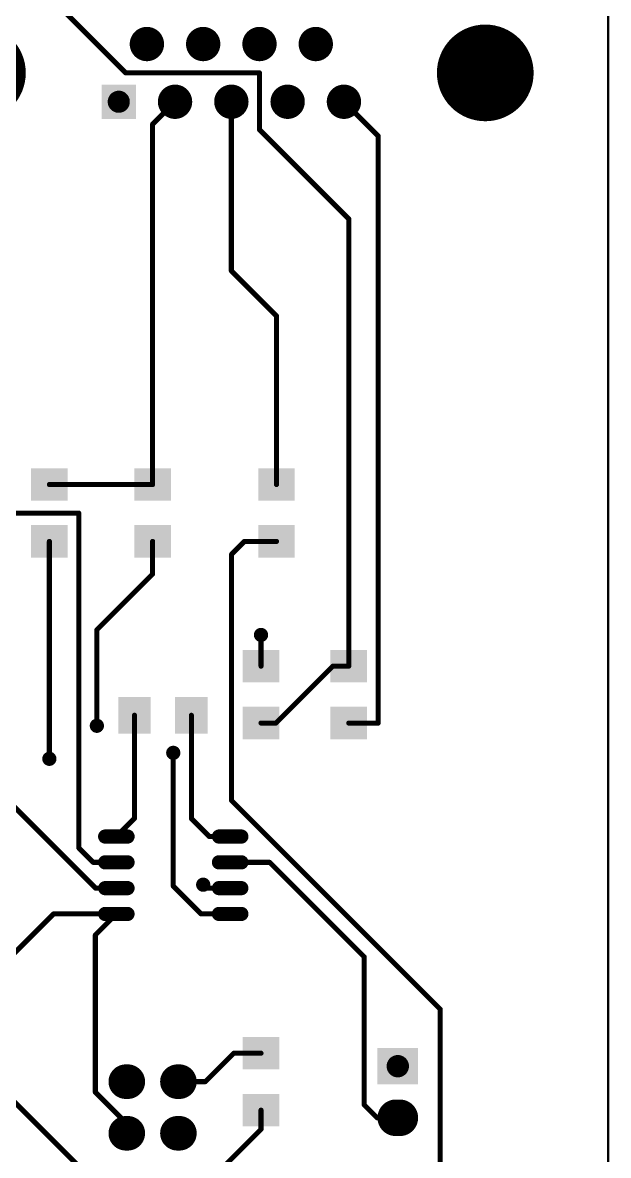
# Model space of a CAD drawing. Extents: x -199 to 545, y 218 to 570.
# Drawn here: x 275.6 to 304.5, y 416.6 to 472.4 of the extents above; entities that cross this region are included whole.
import ezdxf

# ---------------------------------------------------------------- set-up
doc = ezdxf.new("R2010")
doc.units = 0
doc.header["$MEASUREMENT"] = 0
doc.linetypes.add('PHANTOM2', pattern=[1.25, 0.625, -0.125, 0.125, -0.125, 0.125, -0.125])
doc.layers.get('0').update_dxf_attribs({"linetype": 'CONTINUOUS'})
for name, color, linetype in [('BOTTOMLAYER', 250, 'CONTINUOUS'), ('PADHOLELAYER', 255, 'CONTINUOUS'), ('TOPLAYER', 250, 'CONTINUOUS'), ('VIAHOLELAYER', 255, 'PHANTOM2')]:
    doc.layers.add(name, color=color, linetype=linetype)
doc.layers.add('Рамка2', color=7, linetype='CONTINUOUS', lineweight=25)

# ---------------------------------------------------------------- blocks, each defined once
blk = doc.blocks.new('HDR2X4_____________1')
at = {"layer": 'BOTTOMLAYER', "const_width": 1.7}
for points in [[(0, 2.59), (0, 2.49)], [(2.54, 2.59), (2.54, 2.49)], [(5.08, 2.59), (5.08, 2.49)], [(7.62, 2.59), (7.62, 2.49)], [(2.54, 0.05), (2.54, -0.05)], [(5.08, 0.05), (5.08, -0.05)], [(7.62, 0.05), (7.62, -0.05)]]:
    blk.add_lwpolyline(points, dxfattribs=at)
at = {"layer": 'BOTTOMLAYER', "const_width": 0.85}
for points in [[(-0.425, 2.59, 1), (0.425, 2.59, 1)], [(2.115, 2.59, 1), (2.965, 2.59, 1)], [(4.655, 2.59, 1), (5.505, 2.59, 1)], [(7.195, 2.59, 1), (8.045, 2.59, 1)], [(-0.425, 2.49, 1), (0.425, 2.49, 1)], [(2.115, 2.49, 1), (2.965, 2.49, 1)], [(4.655, 2.49, 1), (5.505, 2.49, 1)], [(7.195, 2.49, 1), (8.045, 2.49, 1)], [(2.115, 0.05, 1), (2.965, 0.05, 1)], [(2.115, -0.05, 1), (2.965, -0.05, 1)], [(4.655, 0.05, 1), (5.505, 0.05, 1)], [(4.655, -0.05, 1), (5.505, -0.05, 1)], [(7.195, 0.05, 1), (8.045, 0.05, 1)], [(7.195, -0.05, 1), (8.045, -0.05, 1)]]:
    blk.add_lwpolyline(points, format="xyb", close=True, dxfattribs=at)
at = {"layer": 'BOTTOMLAYER'}
blk.add_solid([(-0.85, -0.9), (0.85, -0.9), (-0.85, 0.9), (0.85, 0.9)], dxfattribs=at)
at = {"layer": 'PADHOLELAYER', "const_width": 0.55}
for points in [[(-0.275, 2.54, 1), (0.275, 2.54, 1)], [(2.265, 2.54, 1), (2.815, 2.54, 1)], [(4.805, 2.54, 1), (5.355, 2.54, 1)], [(7.345, 2.54, 1), (7.895, 2.54, 1)], [(-0.275, 0, 1), (0.275, 0, 1)], [(2.265, 0, 1), (2.815, 0, 1)], [(4.805, 0, 1), (5.355, 0, 1)], [(7.345, 0, 1), (7.895, 0, 1)]]:
    blk.add_lwpolyline(points, format="xyb", close=True, dxfattribs=at)
at = {"layer": 'TOPLAYER', "const_width": 1.7}
for points in [[(0, 2.59), (0, 2.49)], [(2.54, 2.59), (2.54, 2.49)], [(5.08, 2.59), (5.08, 2.49)], [(7.62, 2.59), (7.62, 2.49)], [(2.54, 0.05), (2.54, -0.05)], [(5.08, 0.05), (5.08, -0.05)], [(7.62, 0.05), (7.62, -0.05)]]:
    blk.add_lwpolyline(points, dxfattribs=at)
at = {"layer": 'TOPLAYER', "const_width": 0.85}
for points in [[(-0.425, 2.59, 1), (0.425, 2.59, 1)], [(2.115, 2.59, 1), (2.965, 2.59, 1)], [(4.655, 2.59, 1), (5.505, 2.59, 1)], [(7.195, 2.59, 1), (8.045, 2.59, 1)], [(-0.425, 2.49, 1), (0.425, 2.49, 1)], [(2.115, 2.49, 1), (2.965, 2.49, 1)], [(4.655, 2.49, 1), (5.505, 2.49, 1)], [(7.195, 2.49, 1), (8.045, 2.49, 1)], [(2.115, 0.05, 1), (2.965, 0.05, 1)], [(2.115, -0.05, 1), (2.965, -0.05, 1)], [(4.655, 0.05, 1), (5.505, 0.05, 1)], [(4.655, -0.05, 1), (5.505, -0.05, 1)], [(7.195, 0.05, 1), (8.045, 0.05, 1)], [(7.195, -0.05, 1), (8.045, -0.05, 1)]]:
    blk.add_lwpolyline(points, format="xyb", close=True, dxfattribs=at)
at = {"layer": 'TOPLAYER'}
blk.add_solid([(-0.85, -0.9), (0.85, -0.9), (-0.85, 0.9), (0.85, 0.9)], dxfattribs=at)
blk = doc.blocks.new('B______4')
at = {"layer": 'BOTTOMLAYER', "const_width": 1.8}
blk.add_lwpolyline([(-1.143, -0.916), (-1.143, -1.116)], dxfattribs=at)
at = {"layer": 'BOTTOMLAYER', "const_width": 0.9}
for points in [[(-1.593, -0.916, 1), (-0.693, -0.916, 1)], [(-1.593, -1.116, 1), (-0.693, -1.116, 1)]]:
    blk.add_lwpolyline(points, format="xyb", close=True, dxfattribs=at)
at = {"layer": 'BOTTOMLAYER'}
blk.add_solid([(-4.583, -2.016), (-2.783, -2.016), (-4.583, -0.016), (-2.783, -0.016)], dxfattribs=at)
at = {"layer": 'PADHOLELAYER', "const_width": 0.55}
for points in [[(-3.958, -1.016, 1), (-3.408, -1.016, 1)], [(-1.418, -1.016, 1), (-0.868, -1.016, 1)]]:
    blk.add_lwpolyline(points, format="xyb", close=True, dxfattribs=at)
at = {"layer": 'TOPLAYER', "const_width": 1.8}
blk.add_lwpolyline([(-1.143, -0.916), (-1.143, -1.116)], dxfattribs=at)
at = {"layer": 'TOPLAYER', "const_width": 0.9}
for points in [[(-1.593, -0.916, 1), (-0.693, -0.916, 1)], [(-1.593, -1.116, 1), (-0.693, -1.116, 1)]]:
    blk.add_lwpolyline(points, format="xyb", close=True, dxfattribs=at)
at = {"layer": 'TOPLAYER'}
blk.add_solid([(-4.583, -2.016), (-2.783, -2.016), (-4.583, -0.016), (-2.783, -0.016)], dxfattribs=at)
blk = doc.blocks.new('1206_5')
at = {"layer": 'TOPLAYER'}
for points in [[(-0.6, -0.9), (-0.6, 0.9), (-2.2, -0.9), (-2.2, 0.9)], [(2.2, -0.9), (2.2, 0.9), (0.6, -0.9), (0.6, 0.9)]]:
    blk.add_solid(points, dxfattribs=at)
blk = doc.blocks.new('1206_6')
at = {"layer": 'TOPLAYER'}
for points in [[(-0.6, -0.9), (-0.6, 0.9), (-2.2, -0.9), (-2.2, 0.9)], [(2.2, -0.9), (2.2, 0.9), (0.6, -0.9), (0.6, 0.9)]]:
    blk.add_solid(points, dxfattribs=at)
blk = doc.blocks.new('1206_7')
at = {"layer": 'TOPLAYER'}
for points in [[(-0.6, -0.9), (-0.6, 0.9), (-2.2, -0.9), (-2.2, 0.9)], [(2.2, -0.9), (2.2, 0.9), (0.6, -0.9), (0.6, 0.9)]]:
    blk.add_solid(points, dxfattribs=at)
blk = doc.blocks.new('1206_8')
at = {"layer": 'TOPLAYER'}
for points in [[(-0.6, -0.9), (-0.6, 0.9), (-2.2, -0.9), (-2.2, 0.9)], [(2.2, -0.9), (2.2, 0.9), (0.6, -0.9), (0.6, 0.9)]]:
    blk.add_solid(points, dxfattribs=at)
blk = doc.blocks.new('1206_10')
at = {"layer": 'TOPLAYER'}
for points in [[(-0.6, -0.9), (-0.6, 0.9), (-2.2, -0.9), (-2.2, 0.9)], [(2.2, -0.9), (2.2, 0.9), (0.6, -0.9), (0.6, 0.9)]]:
    blk.add_solid(points, dxfattribs=at)
blk = doc.blocks.new('1206_12')
at = {"layer": 'TOPLAYER'}
for points in [[(-0.6, -0.9), (-0.6, 0.9), (-2.2, -0.9), (-2.2, 0.9)], [(2.2, -0.9), (2.2, 0.9), (0.6, -0.9), (0.6, 0.9)]]:
    blk.add_solid(points, dxfattribs=at)
blk = doc.blocks.new('1206_17')
at = {"layer": 'TOPLAYER'}
for points in [[(-0.6, -0.9), (-0.6, 0.9), (-2.2, -0.9), (-2.2, 0.9)], [(2.2, -0.9), (2.2, 0.9), (0.6, -0.9), (0.6, 0.9)]]:
    blk.add_solid(points, dxfattribs=at)
blk = doc.blocks.new('SOIC_8CM_23')
at = {"layer": 'TOPLAYER', "const_width": 0.7}
for points in [[(-3.35, 1.905), (-2.25, 1.905)], [(2.25, 1.905), (3.35, 1.905)], [(-3.35, 0.635), (-2.25, 0.635)], [(2.25, 0.635), (3.35, 0.635)], [(-3.35, -0.635), (-2.25, -0.635)], [(2.25, -0.635), (3.35, -0.635)], [(-3.35, -1.905), (-2.25, -1.905)], [(2.25, -1.905), (3.35, -1.905)]]:
    blk.add_lwpolyline(points, dxfattribs=at)
at = {"layer": 'TOPLAYER', "const_width": 0.35}
for points in [[(-3.525, 1.905, 1), (-3.175, 1.905, 1)], [(-2.425, 1.905, 1), (-2.075, 1.905, 1)], [(2.075, 1.905, 1), (2.425, 1.905, 1)], [(3.175, 1.905, 1), (3.525, 1.905, 1)], [(-3.525, 0.635, 1), (-3.175, 0.635, 1)], [(-2.425, 0.635, 1), (-2.075, 0.635, 1)], [(2.075, 0.635, 1), (2.425, 0.635, 1)], [(3.175, 0.635, 1), (3.525, 0.635, 1)], [(-3.525, -0.635, 1), (-3.175, -0.635, 1)], [(-2.425, -0.635, 1), (-2.075, -0.635, 1)], [(2.075, -0.635, 1), (2.425, -0.635, 1)], [(3.175, -0.635, 1), (3.525, -0.635, 1)], [(-3.525, -1.905, 1), (-3.175, -1.905, 1)], [(-2.425, -1.905, 1), (-2.075, -1.905, 1)], [(2.075, -1.905, 1), (2.425, -1.905, 1)], [(3.175, -1.905, 1), (3.525, -1.905, 1)]]:
    blk.add_lwpolyline(points, format="xyb", close=True, dxfattribs=at)
blk = doc.blocks.new('COM______36')
at = {"layer": 'BOTTOMLAYER'}
for points, const_width in [([(-13.685, -9.5, 1), (-11.305, -9.5, 1)], 2.38), ([(-4.577, -8.08, 1), (-3.732, -8.08, 1)], 0.845), ([(-1.808, -8.08, 1), (-0.963, -8.08, 1)], 0.845), ([(0.963, -8.08, 1), (1.808, -8.08, 1)], 0.845), ([(3.732, -8.08, 1), (4.577, -8.08, 1)], 0.845), ([(11.305, -9.5, 1), (13.685, -9.5, 1)], 2.38), ([(-3.193, -10.92, 1), (-2.348, -10.92, 1)], 0.845), ([(-0.422, -10.92, 1), (0.423, -10.92, 1)], 0.845), ([(2.348, -10.92, 1), (3.193, -10.92, 1)], 0.845), ([(5.118, -10.92, 1), (5.963, -10.92, 1)], 0.845)]:
    blk.add_lwpolyline(points, format="xyb", close=True, dxfattribs=dict(at, const_width=const_width))
blk.add_solid([(-4.695, -11.765), (-4.695, -10.075), (-6.385, -11.765), (-6.385, -10.075)], dxfattribs=at)
at = {"layer": 'PADHOLELAYER'}
for points, const_width in [([(-4.427, -8.08, 1), (-3.882, -8.08, 1)], 0.545), ([(-1.658, -8.08, 1), (-1.113, -8.08, 1)], 0.545), ([(1.113, -8.08, 1), (1.658, -8.08, 1)], 0.545), ([(3.882, -8.08, 1), (4.427, -8.08, 1)], 0.545), ([(-13.31, -9.5, 1), (-11.68, -9.5, 1)], 1.63), ([(11.68, -9.5, 1), (13.31, -9.5, 1)], 1.63), ([(-5.812, -10.92, 1), (-5.267, -10.92, 1)], 0.545), ([(-3.043, -10.92, 1), (-2.498, -10.92, 1)], 0.545), ([(-0.272, -10.92, 1), (0.273, -10.92, 1)], 0.545), ([(2.498, -10.92, 1), (3.043, -10.92, 1)], 0.545), ([(5.268, -10.92, 1), (5.813, -10.92, 1)], 0.545)]:
    blk.add_lwpolyline(points, format="xyb", close=True, dxfattribs=dict(at, const_width=const_width))
at = {"layer": 'TOPLAYER'}
for points, const_width in [([(-13.685, -9.5, 1), (-11.305, -9.5, 1)], 2.38), ([(-4.577, -8.08, 1), (-3.732, -8.08, 1)], 0.845), ([(-1.808, -8.08, 1), (-0.963, -8.08, 1)], 0.845), ([(0.963, -8.08, 1), (1.808, -8.08, 1)], 0.845), ([(3.732, -8.08, 1), (4.577, -8.08, 1)], 0.845), ([(11.305, -9.5, 1), (13.685, -9.5, 1)], 2.38), ([(-3.193, -10.92, 1), (-2.348, -10.92, 1)], 0.845), ([(-0.422, -10.92, 1), (0.423, -10.92, 1)], 0.845), ([(2.348, -10.92, 1), (3.193, -10.92, 1)], 0.845), ([(5.118, -10.92, 1), (5.963, -10.92, 1)], 0.845)]:
    blk.add_lwpolyline(points, format="xyb", close=True, dxfattribs=dict(at, const_width=const_width))
blk.add_solid([(-4.695, -11.765), (-4.695, -10.075), (-6.385, -11.765), (-6.385, -10.075)], dxfattribs=at)

msp = doc.modelspace()

# ---------------------------------------------------------------- linework, layer by layer
at = {"linetype": 'Continuous', "lineweight": 50}
msp.add_lwpolyline([(229.455, 404.291), (304.455, 404.291), (304.455, 479.291), (229.455, 479.291)], close=True, dxfattribs=at)
at = {"layer": 'TOPLAYER', "const_width": 0.25}
for points in [[(276.723, 473.877), (280.711, 469.889)], [(280.711, 469.889), (287.289, 469.889)], [(287.289, 467.095), (287.289, 469.889)], [(282.031, 467.367), (283.135, 468.471)], [(285.905, 460.148), (285.905, 468.471)], [(291.445, 468.471), (293.131, 466.786)], [(282.031, 449.632), (282.031, 467.367)], [(287.289, 467.095), (291.683, 462.701)], [(293.131, 437.891), (293.131, 466.786)], [(291.683, 440.691), (291.683, 462.701)], [(285.905, 460.148), (288.127, 457.926)], [(288.127, 449.632), (288.127, 457.926)], [(276.951, 449.632), (282.031, 449.632)], [(274.513, 448.223), (278.399, 448.223)], [(278.399, 431.748), (278.399, 448.223)], [(276.951, 436.132), (276.951, 446.832)], [(282.031, 445.226), (282.031, 446.832)], [(285.918, 446.197), (286.553, 446.832)], [(286.553, 446.832), (288.127, 446.832)], [(285.918, 434.075), (285.918, 446.197)], [(279.288, 442.482), (282.031, 445.226)], [(279.288, 437.758), (279.288, 442.482)], [(287.365, 440.691), (287.365, 442.228)], [(288.102, 437.891), (290.902, 440.691)], [(290.902, 440.691), (291.683, 440.691)], [(281.139, 433.198), (281.139, 438.275)], [(283.939, 433.192), (283.939, 438.275)], [(287.365, 437.891), (288.102, 437.891)], [(291.683, 437.891), (293.131, 437.891)], [(283.047, 429.868), (283.047, 436.425)], [(274.437, 434.558), (279.228, 429.766)], [(285.918, 434.075), (296.179, 423.813)], [(280.247, 432.306), (281.139, 433.198)], [(283.939, 433.192), (284.825, 432.306)], [(284.825, 432.306), (285.847, 432.306)], [(278.399, 431.748), (279.11, 431.036)], [(279.11, 431.036), (280.247, 431.036)], [(285.847, 431.036), (287.788, 431.036)], [(287.788, 431.036), (292.445, 426.379)], [(279.228, 429.766), (280.247, 429.766)], [(283.047, 429.868), (284.419, 428.496)], [(284.521, 429.935), (284.689, 429.766)], [(284.689, 429.766), (285.847, 429.766)], [(273.906, 425.248), (277.155, 428.496)], [(277.155, 428.496), (280.247, 428.496)], [(279.212, 427.461), (280.247, 428.496)], [(284.419, 428.496), (285.847, 428.496)], [(279.212, 419.724), (279.212, 427.461)], [(292.445, 419.098), (292.445, 426.379)], [(296.179, 415.635), (296.179, 423.813)], [(272.557, 421.918), (279.314, 415.161)], [(284.622, 420.241), (286.022, 421.641)], [(286.022, 421.641), (287.365, 421.641)], [(283.301, 420.241), (284.622, 420.241)], [(279.212, 419.724), (280.761, 418.175)], [(287.365, 417.895), (287.365, 418.841)], [(292.445, 419.098), (293.08, 418.463)], [(280.761, 417.701), (280.761, 418.175)], [(293.08, 418.463), (294.096, 418.463)], [(284.8, 415.33), (287.365, 417.895)]]:
    msp.add_lwpolyline(points, dxfattribs=at)
at = {"layer": 'TOPLAYER'}
for points, const_width in [([(280.648, 469.889, 1), (280.773, 469.889, 1)], 0.125), ([(280.648, 469.889, 1), (280.773, 469.889, 1)], 0.125), ([(287.227, 469.889, 1), (287.352, 469.889, 1)], 0.125), ([(287.227, 469.889, 1), (287.352, 469.889, 1)], 0.125), ([(283.073, 468.471, 1), (283.198, 468.471, 1)], 0.125), ([(285.843, 468.471, 1), (285.968, 468.471, 1)], 0.125), ([(291.383, 468.471, 1), (291.508, 468.471, 1)], 0.125), ([(281.969, 467.367, 1), (282.094, 467.367, 1)], 0.125), ([(281.969, 467.367, 1), (282.094, 467.367, 1)], 0.125), ([(287.227, 467.095, 1), (287.352, 467.095, 1)], 0.125), ([(287.227, 467.095, 1), (287.352, 467.095, 1)], 0.125), ([(293.069, 466.786, 1), (293.194, 466.786, 1)], 0.125), ([(293.069, 466.786, 1), (293.194, 466.786, 1)], 0.125), ([(291.621, 462.701, 1), (291.746, 462.701, 1)], 0.125), ([(291.621, 462.701, 1), (291.746, 462.701, 1)], 0.125), ([(285.843, 460.148, 1), (285.968, 460.148, 1)], 0.125), ([(285.843, 460.148, 1), (285.968, 460.148, 1)], 0.125), ([(288.065, 457.926, 1), (288.19, 457.926, 1)], 0.125), ([(288.065, 457.926, 1), (288.19, 457.926, 1)], 0.125), ([(276.889, 449.632, 1), (277.014, 449.632, 1)], 0.125), ([(281.969, 449.632, 1), (282.094, 449.632, 1)], 0.125), ([(281.969, 449.632, 1), (282.094, 449.632, 1)], 0.125), ([(288.065, 449.632, 1), (288.19, 449.632, 1)], 0.125), ([(278.337, 448.223, 1), (278.462, 448.223, 1)], 0.125), ([(278.337, 448.223, 1), (278.462, 448.223, 1)], 0.125), ([(276.889, 446.832, 1), (277.014, 446.832, 1)], 0.125), ([(281.969, 446.832, 1), (282.094, 446.832, 1)], 0.125), ([(286.49, 446.832, 1), (286.615, 446.832, 1)], 0.125), ([(286.49, 446.832, 1), (286.615, 446.832, 1)], 0.125), ([(288.065, 446.832, 1), (288.19, 446.832, 1)], 0.125), ([(285.855, 446.197, 1), (285.98, 446.197, 1)], 0.125), ([(285.855, 446.197, 1), (285.98, 446.197, 1)], 0.125), ([(281.969, 445.226, 1), (282.094, 445.226, 1)], 0.125), ([(281.969, 445.226, 1), (282.094, 445.226, 1)], 0.125), ([(279.226, 442.482, 1), (279.351, 442.482, 1)], 0.125), ([(279.226, 442.482, 1), (279.351, 442.482, 1)], 0.125), ([(287.19, 442.228, 1), (287.54, 442.228, 1)], 0.35), ([(287.303, 442.228, 1), (287.428, 442.228, 1)], 0.125), ([(287.303, 440.691, 1), (287.428, 440.691, 1)], 0.125), ([(290.84, 440.691, 1), (290.965, 440.691, 1)], 0.125), ([(290.84, 440.691, 1), (290.965, 440.691, 1)], 0.125), ([(291.621, 440.691, 1), (291.746, 440.691, 1)], 0.125), ([(291.621, 440.691, 1), (291.746, 440.691, 1)], 0.125), ([(281.077, 438.275, 1), (281.202, 438.275, 1)], 0.125), ([(283.877, 438.275, 1), (284.002, 438.275, 1)], 0.125), ([(279.113, 437.758, 1), (279.463, 437.758, 1)], 0.35), ([(279.226, 437.758, 1), (279.351, 437.758, 1)], 0.125), ([(287.303, 437.891, 1), (287.428, 437.891, 1)], 0.125), ([(288.04, 437.891, 1), (288.165, 437.891, 1)], 0.125), ([(288.04, 437.891, 1), (288.165, 437.891, 1)], 0.125), ([(291.621, 437.891, 1), (291.746, 437.891, 1)], 0.125), ([(293.069, 437.891, 1), (293.194, 437.891, 1)], 0.125), ([(293.069, 437.891, 1), (293.194, 437.891, 1)], 0.125), ([(282.872, 436.425, 1), (283.222, 436.425, 1)], 0.35), ([(282.985, 436.425, 1), (283.11, 436.425, 1)], 0.125), ([(276.776, 436.132, 1), (277.126, 436.132, 1)], 0.35), ([(276.889, 436.132, 1), (277.014, 436.132, 1)], 0.125), ([(285.855, 434.075, 1), (285.98, 434.075, 1)], 0.125), ([(285.855, 434.075, 1), (285.98, 434.075, 1)], 0.125), ([(281.077, 433.198, 1), (281.202, 433.198, 1)], 0.125), ([(281.077, 433.198, 1), (281.202, 433.198, 1)], 0.125), ([(283.877, 433.192, 1), (284.002, 433.192, 1)], 0.125), ([(283.877, 433.192, 1), (284.002, 433.192, 1)], 0.125), ([(280.185, 432.306, 1), (280.31, 432.306, 1)], 0.125), ([(284.763, 432.306, 1), (284.888, 432.306, 1)], 0.125), ([(284.763, 432.306, 1), (284.888, 432.306, 1)], 0.125), ([(285.785, 432.306, 1), (285.91, 432.306, 1)], 0.125), ([(278.337, 431.748, 1), (278.462, 431.748, 1)], 0.125), ([(278.337, 431.748, 1), (278.462, 431.748, 1)], 0.125), ([(279.048, 431.036, 1), (279.173, 431.036, 1)], 0.125), ([(279.048, 431.036, 1), (279.173, 431.036, 1)], 0.125), ([(280.185, 431.036, 1), (280.31, 431.036, 1)], 0.125), ([(285.785, 431.036, 1), (285.91, 431.036, 1)], 0.125), ([(287.725, 431.036, 1), (287.85, 431.036, 1)], 0.125), ([(287.725, 431.036, 1), (287.85, 431.036, 1)], 0.125), ([(279.166, 429.766, 1), (279.291, 429.766, 1)], 0.125), ([(279.166, 429.766, 1), (279.291, 429.766, 1)], 0.125), ([(280.185, 429.766, 1), (280.31, 429.766, 1)], 0.125), ([(282.985, 429.868, 1), (283.11, 429.868, 1)], 0.125), ([(282.985, 429.868, 1), (283.11, 429.868, 1)], 0.125), ([(284.346, 429.935, 1), (284.696, 429.935, 1)], 0.35), ([(284.458, 429.935, 1), (284.583, 429.935, 1)], 0.125), ([(284.627, 429.766, 1), (284.752, 429.766, 1)], 0.125), ([(284.627, 429.766, 1), (284.752, 429.766, 1)], 0.125), ([(285.785, 429.766, 1), (285.91, 429.766, 1)], 0.125), ([(277.092, 428.496, 1), (277.217, 428.496, 1)], 0.125), ([(277.092, 428.496, 1), (277.217, 428.496, 1)], 0.125), ([(280.185, 428.496, 1), (280.31, 428.496, 1)], 0.125), ([(280.185, 428.496, 1), (280.31, 428.496, 1)], 0.125), ([(284.357, 428.496, 1), (284.482, 428.496, 1)], 0.125), ([(284.357, 428.496, 1), (284.482, 428.496, 1)], 0.125), ([(285.785, 428.496, 1), (285.91, 428.496, 1)], 0.125), ([(279.15, 427.461, 1), (279.275, 427.461, 1)], 0.125), ([(279.15, 427.461, 1), (279.275, 427.461, 1)], 0.125), ([(292.383, 426.379, 1), (292.508, 426.379, 1)], 0.125), ([(292.383, 426.379, 1), (292.508, 426.379, 1)], 0.125), ([(296.117, 423.813, 1), (296.242, 423.813, 1)], 0.125), ([(296.117, 423.813, 1), (296.242, 423.813, 1)], 0.125), ([(285.96, 421.641, 1), (286.085, 421.641, 1)], 0.125), ([(285.96, 421.641, 1), (286.085, 421.641, 1)], 0.125), ([(287.303, 421.641, 1), (287.428, 421.641, 1)], 0.125), ([(283.239, 420.241, 1), (283.364, 420.241, 1)], 0.125), ([(284.56, 420.241, 1), (284.685, 420.241, 1)], 0.125), ([(284.56, 420.241, 1), (284.685, 420.241, 1)], 0.125), ([(279.15, 419.724, 1), (279.275, 419.724, 1)], 0.125), ([(279.15, 419.724, 1), (279.275, 419.724, 1)], 0.125), ([(287.303, 418.841, 1), (287.428, 418.841, 1)], 0.125), ([(292.383, 419.098, 1), (292.508, 419.098, 1)], 0.125), ([(292.383, 419.098, 1), (292.508, 419.098, 1)], 0.125), ([(280.699, 418.175, 1), (280.824, 418.175, 1)], 0.125), ([(280.699, 418.175, 1), (280.824, 418.175, 1)], 0.125), ([(293.018, 418.463, 1), (293.143, 418.463, 1)], 0.125), ([(293.018, 418.463, 1), (293.143, 418.463, 1)], 0.125), ([(294.034, 418.463, 1), (294.159, 418.463, 1)], 0.125), ([(280.699, 417.701, 1), (280.824, 417.701, 1)], 0.125), ([(287.303, 417.895, 1), (287.428, 417.895, 1)], 0.125), ([(287.303, 417.895, 1), (287.428, 417.895, 1)], 0.125)]:
    msp.add_lwpolyline(points, format="xyb", close=True, dxfattribs=dict(at, const_width=const_width))
at = {"layer": 'VIAHOLELAYER', "const_width": 0.25}
for points in [[(287.24, 442.228, 1), (287.49, 442.228, 1)], [(279.163, 437.758, 1), (279.413, 437.758, 1)], [(282.922, 436.425, 1), (283.172, 436.425, 1)], [(276.826, 436.132, 1), (277.076, 436.132, 1)], [(284.396, 429.935, 1), (284.646, 429.935, 1)]]:
    msp.add_lwpolyline(points, format="xyb", close=True, dxfattribs=at)
at = {"layer": 'Рамка2', "linetype": 'Continuous', "lineweight": 50}
msp.add_lwpolyline([(229.455, 404.291), (304.455, 404.291), (304.455, 479.291), (229.455, 479.291)], close=True, dxfattribs=at)
msp.add_lwpolyline([(229.455, 404.291), (304.455, 404.291), (304.455, 479.291), (229.455, 479.291)], close=True, dxfattribs=at)

# ---------------------------------------------------------------- block references
for name, p in [('COM______36', (285.905, 479.391)), ('SOIC_8CM_23', (283.047, 430.401))]:
    msp.add_blockref(name, p)
for name, p, rotation in [('1206_5', (276.951, 448.232), 90), ('1206_7', (282.031, 448.232), 90), ('1206_8', (288.127, 448.232), 90), ('1206_10', (287.365, 439.291), 90), ('1206_12', (291.683, 439.291), 90), ('1206_17', (282.539, 438.275), 180), ('1206_6', (287.365, 420.241), 90), ('B______4', (295.112, 417.32), 270), ('HDR2X4_____________1', (283.301, 412.621), 90)]:
    msp.add_blockref(name, p, dxfattribs=dict(rotation=rotation))

doc.saveas('drawing.dxf')
